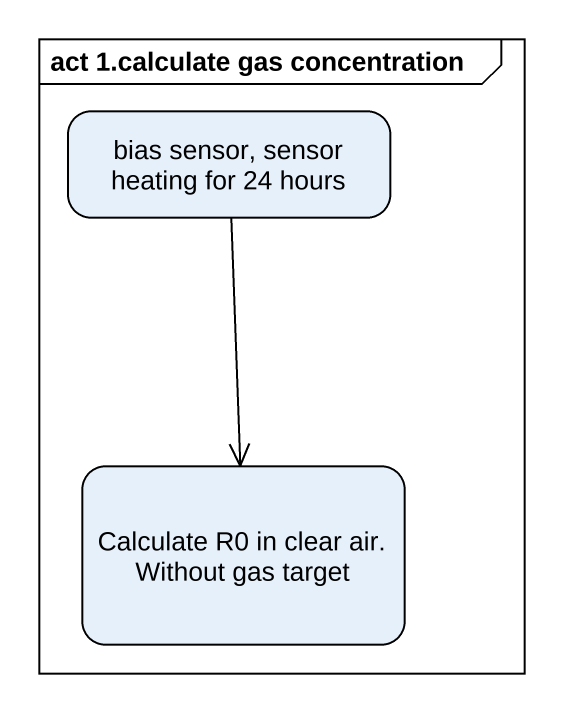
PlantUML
@startuml
mainframe act 1.calculate gas concentration
hide empty description
state "bias sensor, sensor heating for 24 hours" as bias_sensor_sensor_heating
state "Calculate R0 in clear air. Without gas target" as Calculate_R0_in_clear_air
bias_sensor_sensor_heating --> Calculate_R0_in_clear_air
@enduml
